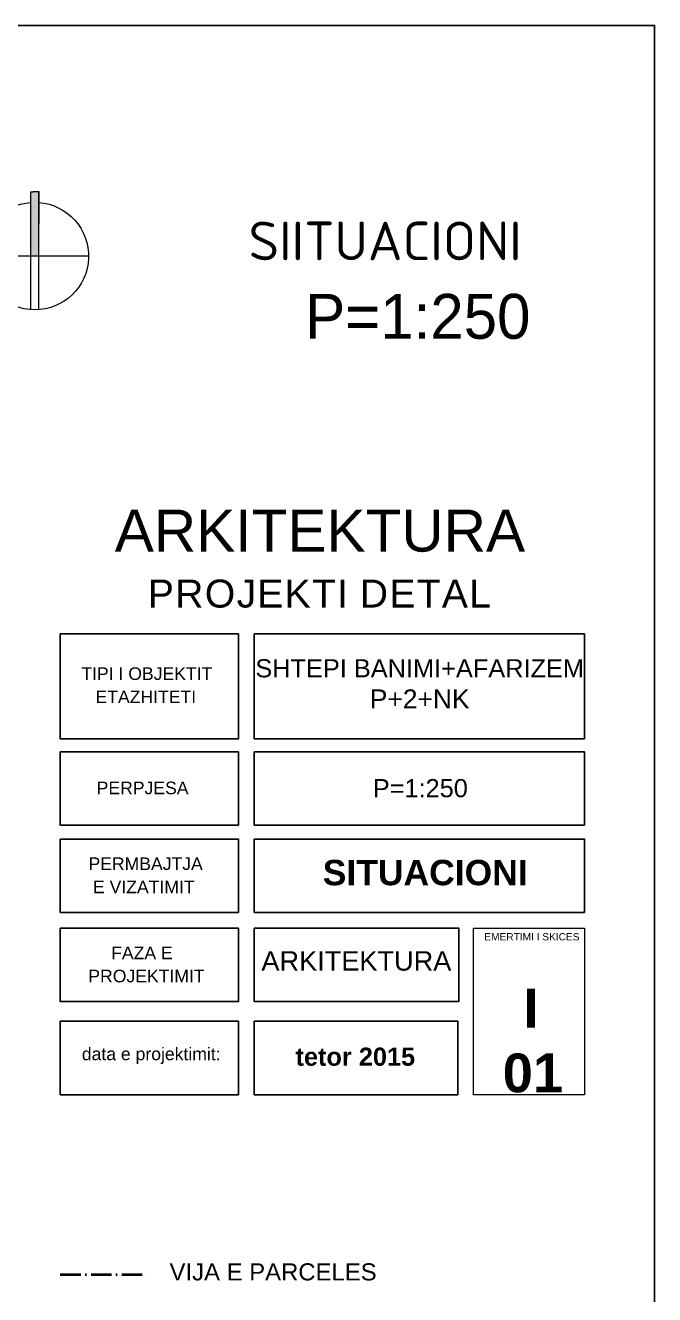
# Model space of a CAD drawing. Header units: metres. Extents: x 2674 to 33045, y -10854 to 2806.
# Drawn here: x 11335 to 13176, y -7142 to -3429 of the extents above; entities that cross this region are included whole.
import ezdxf

# ---------------------------------------------------------------- set-up
doc = ezdxf.new("R2010")
doc.units = ezdxf.units.M
doc.linetypes.add('ACAD_ISO10W100', pattern=[18, 12, -3, 0, -3])
doc.layers.add('besi quza 1', color=7, linetype='Continuous', true_color=0x000000)
doc.layers.add('Kufiri i parcelave', color=7, linetype='Continuous')
doc.styles.add('Dimensionet CM', font='swissc.ttf', dxfattribs={"height": 20})
doc.styles.get("Standard").update_dxf_attribs({"font": 'arial.ttf'})

# ---------------------------------------------------------------- blocks, each defined once
blk = doc.blocks.new('VERI 1')
at = {"layer": 'besi quza 1', "lineweight": 0}
h = blk.add_hatch(color=252, dxfattribs=at)
h.dxf.hatch_style = 1
edge = h.paths.add_edge_path()
edge.add_arc((-4.9, -4.9), 58.9, 128.1758, 135)
edge.add_line((-46.6, 36.7), (-4.9, -4.9))
edge.add_line((-4.9, -4.9), (0, 0))
edge.add_line((0, 0), (-41.4, 41.4))
at = {"layer": 'besi quza 1', "color": 252, "lineweight": 0}
for p, q in [((29.5, -39.4), (-46.6, 36.7)), ((34.5, -34.5), (-41.4, 41.4)), ((-37.1, -37.1), (32.1, 32.1))]:
    blk.add_line(p, q, dxfattribs=at)
at = {"layer": 'besi quza 1', "lineweight": 0}
blk.add_lwpolyline([(-41.4, 41.4, 0.029785), (-46.6, 36.7), (-4.9, -4.9), (0, 0)], format="xyb", close=True, dxfattribs=at)
at = {"layer": 'besi quza 1', "color": 252, "lineweight": 0}
blk.add_arc((-2.5, -2.5), 48.9, 139.1035, 130.8965, dxfattribs=at)
at = {"layer": 'besi quza 1', "lineweight": 0}
blk.add_arc((-4.9, -4.9), 58.9, 128.1758, 135, dxfattribs=at)

msp = doc.modelspace()

# ---------------------------------------------------------------- linework, layer by layer
for points in [[(2674.5, -10854.5), (2674.5, -3429.5), (13175.5, -3429.5), (13175.5, -10854.5), (2674.5, -10854.5)], [(11437.2, -5209.5), (11958.6, -5209.5), (11958.6, -5516.2), (11437.2, -5516.2)], [(12970.8, -5516.2), (12004.6, -5516.2), (12004.6, -5209.5), (12970.8, -5209.5)], [(11437.2, -5554.3), (11958.6, -5554.3), (11958.6, -5769), (11437.2, -5769)], [(12970.8, -5769), (12004.6, -5769), (12004.6, -5554.3), (12970.8, -5554.3)], [(11437.2, -5809.3), (11958.6, -5809.3), (11958.6, -6024), (11437.2, -6024)], [(12970.8, -6024), (12004.6, -6024), (12004.6, -5809.3), (12970.8, -5809.3)], [(11437.2, -6070), (11958.6, -6070), (11958.6, -6284.8), (11437.2, -6284.8)], [(12603.2, -6284.8), (12004.6, -6284.8), (12004.6, -6070), (12603.2, -6070)], [(11437.2, -6342.3), (11958.6, -6342.3), (11958.6, -6557), (11437.2, -6557)], [(12004.6, -6342.3), (12600.1, -6342.3), (12600.1, -6557), (12004.6, -6557)]]:
    msp.add_lwpolyline(points, close=True)
at = {"lineweight": 0}
msp.add_lwpolyline([(2675.5, -10854.5), (2675.5, -3429.5), (13175.5, -3429.5), (13175.5, -10854.5), (2675.5, -10854.5)], close=True, dxfattribs=at)
at = {"layer": 'besi quza 1', "lineweight": 0}
msp.add_lwpolyline([(12970.8, -6557), (12645.4, -6557), (12645.4, -6070), (12970.8, -6070)], close=True, dxfattribs=at)
at = {"layer": 'Kufiri i parcelave', "color": 64, "linetype": 'ACAD_ISO10W100', "lineweight": 40, "ltscale": 5}
msp.add_line((11437.2, -7082.4), (11706, -7082.4), dxfattribs=at)

# ---------------------------------------------------------------- block references
at = {"layer": 'besi quza 1', "lineweight": 5, "xscale": -3.212999999999997, "yscale": 3.212999999999999, "zscale": 3.212999999999999, "rotation": 44.99394407051523}
msp.add_blockref('VERI 1', (11351.8, -4104.3), dxfattribs=at)

# ---------------------------------------------------------------- texts
at = {"color": 242, "insert": (12786.9, -4003.4), "char_height": 67.759, "attachment_point": 3, "style": 'Dimensionet CM'}
msp.add_mtext('{\\fISOCPEUR|b0|i0|c0|p34;\\H1.667x;\\C14;SIITUACIONI}', dxfattribs=at)
at = {"insert": (12402, -4214.9), "char_height": 131.25, "attachment_point": 1}
msp.add_mtext_dynamic_manual_height_columns('\\pi-248.32;{\\fEras Light ITC|b0|i0|c0|p34;\\C251;P=1:250}', width=392.83, gutter_width=12.5, heights=[0], dxfattribs=at)
at = {"insert": (12196.8, -4845.8), "char_height": 46.009, "width": 1597.163, "attachment_point": 2, "style": 'Dimensionet CM'}
msp.add_mtext('{\\fArial|b0|i0|c0|p34;\\H2.667x;ARKITEKTURA\\P\\H0.66658x;\\T1.05;\\C252;PROJEKTI DETAL}', dxfattribs=at)
at = {"color": 252, "attachment_point": 1, "style": 'Dimensionet CM'}
for s, insert, char_height in [('{\\fArial|b0|i0|c0|p34;\\H0.8x;TIPI I OBJEKTIT \\P\\fTimes New Roman|b0|i0|c0|p18;\\H1.25x; }', (11499.2, -5307.1), 46.009), ('{\\fArial|b0|i0|c0|p34;\\H0.8x;ETAZHITETI \\P\\fTimes New Roman|b0|i0|c0|p18;\\H1.25x; }', (11540.5, -5374.8), 46.009), ('{\\fArial|b0|i0|c0|p34;\\H0.8x;PERPJESA \\P\\fTimes New Roman|b0|i0|c0|p18;\\H1.25x; }', (11543.9, -5641.3), 46.009), ('{\\fArial|b0|i0|c0|p34;\\H0.8x;PERMBAJTJA  \\P\\fTimes New Roman|b0|i0|c0|p18;\\H1.25x; }', (11519.9, -5863), 46.009), ('{\\fArial|b0|i0|c0|p34;\\H0.8x;E VIZATIMIT \\P\\fTimes New Roman|b0|i0|c0|p18;\\H1.25x; }', (11533.2, -5930.8), 46.009), ('{\\fArial|b0|i0|c0|p34;\\H0.8x;FAZA E  \\P\\fTimes New Roman|b0|i0|c0|p18;\\H1.25x; }', (11586.3, -6123.8), 46.009), ('{\\fArial|b0|i0|c0|p34;\\H0.8x;PROJEKTIMIT \\P\\fTimes New Roman|b0|i0|c0|p18;\\H1.25x; }', (11519.5, -6191.5), 46.009), ('\\pi-199.79;{\\fArial|b0|i0|c0|p34;\\H0.8x;data e projektimit:\\P\\pi0;\\H0.99999x;\\P\\pi-8.4918;\\fTimes New Roman|b0|i0|c0|p18;\\H1.25x; }', (11700.3, -6419.2), 46.009), ('\\pi-173.26;{\\fArial|b1|i0|c0|p34;\\H1.1522x;\\C256;tetor 2015}', (12298.6, -6419.2), 46.009), ('{\\fArial|b0|i0|c0|p34;\\C251;VIJA E PARCELES}', (11757.1, -7050.1), 50)]:
    msp.add_mtext(s, dxfattribs=dict(at, insert=insert, char_height=char_height))
at = {"insert": (12488.5, -5283.2), "char_height": 46.009, "attachment_point": 2, "style": 'Dimensionet CM'}
msp.add_mtext('{\\fArial|b0|i0|c0|p34;\\H1.1527x;SHTEPI BANIMI+AFARIZEM\\P\\H1.041x;P+2+NK\\H0.6667x; \\P\\fTimes New Roman|b0|i0|c0|p18;\\H1.25x; }', dxfattribs=at)
at = {"color": 252, "width": 728.136, "attachment_point": 1, "style": 'Dimensionet CM'}
for s, insert, char_height in [('{\\fArial|b0|i0|c0|p34;P=1:250}', (12351.3, -5633.8), 53.036), ('\\pi226.87;{\\fArial|b0|i0|c0|p34;EMERTIMI I SKICES  \\P\\pi0;\\fTimes New Roman|b0|i0|c0|p18; }', (12450.7, -6084.4), 21.214)]:
    msp.add_mtext(s, dxfattribs=dict(at, insert=insert, char_height=char_height))
at = {"color": 14, "insert": (12205, -5870.1), "char_height": 74.25, "width": 695.109, "attachment_point": 1, "style": 'Dimensionet CM'}
msp.add_mtext('{\\fArial|b1|i0|c0|p34;SITUACIONI}', dxfattribs=at)
at = {"color": 154, "insert": (12025.6, -6137.2), "char_height": 46.009, "attachment_point": 1, "style": 'Dimensionet CM'}
msp.add_mtext('{\\fArial|b0|i0|c0|p34;\\H1.2346x;ARKITEKTURA \\H0.64802x;\\P\\fTimes New Roman|b0|i0|c0|p18;\\H1.25x; }', dxfattribs=at)
at = {"color": 154, "insert": (12626.9, -6247), "char_height": 46.009, "width": 352.894, "attachment_point": 1, "style": 'Dimensionet CM'}
msp.add_mtext('\\pi164.98;{\\fArial|b1|i0|c0|p34;\\H2.4691x;I\\P\\pi104.42;01\\P\\pi0;\\fTimes New Roman|b0|i0|c0|p18;\\H0.40501x; }', dxfattribs=at)

doc.saveas('drawing.dxf')
